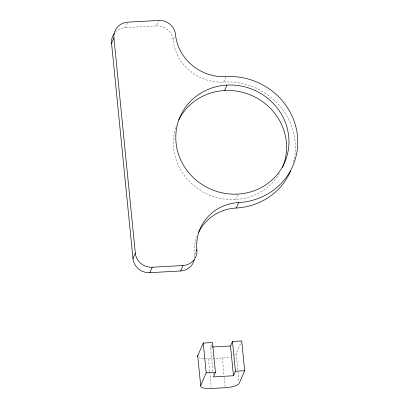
<?xml version="1.0" encoding="UTF-8"?>
<svg xmlns="http://www.w3.org/2000/svg" width="409" height="409" viewBox="0 0 409 409"><rect width="100%" height="100%" fill="white"/><g stroke="black" fill="none" stroke-linecap="round" stroke-linejoin="round"><path stroke-width="0.31" stroke-dasharray="2.04 1.53" d="M115.42 32.127A15.588 14.78 23.5 0 1 125.476 27.592L127.843 22.152M125.476 27.592L156.258 25.895L158.626 20.45M293.596 162.158A65.936 62.531 23.5 0 0 223.743 82.051A46.764 44.346 23.5 0 1 173.13 39.934L174.786 36.12M223.743 82.051L226.111 76.606M194.572 257.573A15.588 14.78 23.5 0 0 194.526 255.231L196.187 251.423M235.42 199.526L237.552 194.628M213.273 374.966L210.502 347.088L211.734 344.255M234.654 355.078A12.469 3.497 -5.7 0 0 236.197 353.637L241.468 341.515M210.502 347.088L212.378 346.985M205.318 358.765A12.469 3.497 -5.7 0 0 208.452 358.713L222.302 357.947A12.469 3.497 -5.7 0 0 230.124 356.786M236.197 353.637L239.03 382.149M222.302 357.947L224.004 375.053M224.255 377.589L225.262 387.727M208.452 358.713L209.71 371.387M209.776 372.021L211.284 387.226M156.258 25.895A15.588 14.78 23.5 0 1 173.13 39.934M194.526 255.231A46.764 44.346 23.5 0 1 196.857 236.443M279.475 173.375A57.05 54.106 23.5 0 1 207.118 194.06A57.05 54.106 23.5 0 1 176.381 125.583M203.861 358.698A12.469 3.497 -5.7 0 1 199.301 357.834"/><path stroke-width="0.61" d="M111.56 43.334L113.927 37.889A15.588 14.78 23.5 0 1 127.843 22.152L158.626 20.45A15.588 14.78 23.5 0 1 175.497 34.489A46.764 44.346 23.5 0 0 226.111 76.606A65.936 62.531 23.5 0 1 297.481 135.993A65.936 62.531 23.5 0 1 238.631 202.573A46.764 44.346 23.5 0 0 196.893 249.792A15.588 14.78 23.5 0 1 182.981 265.528L180.614 270.973L149.832 272.675A15.588 14.78 23.5 0 1 132.961 258.636L111.56 43.334A15.588 14.78 23.5 0 1 113.334 34.918M132.961 258.636L135.328 253.191L113.927 37.889M224.587 90.537L226.954 85.092A57.05 54.106 23.5 0 1 283.866 164.142A57.05 54.106 23.5 0 1 186.294 169.531A57.05 54.106 23.5 0 1 226.954 85.092M149.832 272.675L152.199 267.23L182.981 265.528M196.422 250.881L196.893 249.792M198.585 232.368A46.764 44.346 23.5 0 1 236.264 208.012L238.631 202.573M197.716 355.764L203.237 343.064L212.476 342.553L215.431 372.333L213.462 376.868L233.473 375.764L235.441 371.229L232.481 341.449L241.719 340.937L244.679 370.718L239.158 383.417A12.469 3.497 -5.7 0 1 225.262 387.727L211.412 388.494A12.469 3.497 -5.7 0 1 200.676 385.544L197.716 355.764A12.469 3.497 -5.7 0 0 197.726 356.679M200.676 385.544L206.197 372.844L203.237 343.064M233.473 375.764L230.512 345.983L232.481 341.449M212.378 346.985L230.512 345.983M206.197 372.844L215.431 372.333M235.441 371.229L244.679 370.718M194.234 259.873A15.588 14.78 23.5 0 1 180.614 270.973M290.559 171.131A65.936 62.531 23.5 0 1 236.264 208.012M113.63 34.417A15.588 14.78 23.5 0 1 114.29 33.461M152.199 267.23A15.588 14.78 23.5 0 1 135.328 253.191M178.779 119.929A57.05 54.106 23.5 0 1 252.604 95.87A57.05 54.106 23.5 0 1 282.512 167.353"/></g></svg>
